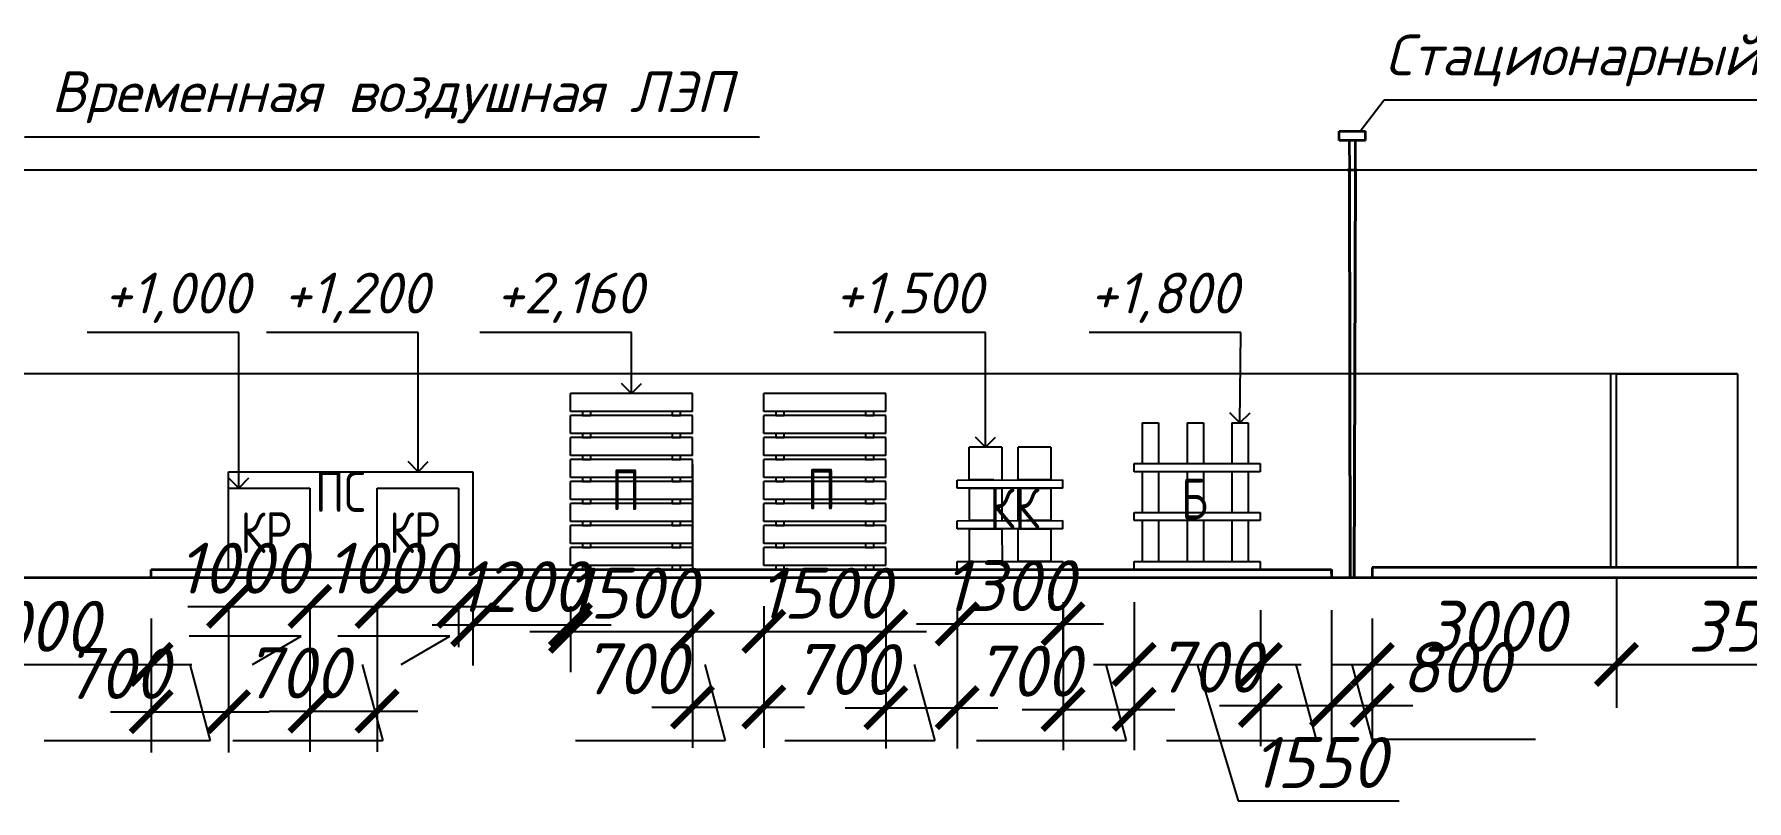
# Model space of a CAD drawing. Header units: millimetres. Extents: x -345369 to 252202, y 74562 to 424723.
# Drawn here: x -185764 to -177349, y 228342 to 232104 of the extents above; entities that cross this region are included whole.
import ezdxf

# ---------------------------------------------------------------- set-up
doc = ezdxf.new("R2010")
doc.units = ezdxf.units.MM
doc.layers.add('1', color=7, linetype='Continuous')
doc.styles.add('ISOCPEUR', font='isocpeur.TTF', dxfattribs={"width": 0.8})
doc.styles.get("Standard").update_dxf_attribs({"font": 'isocpeur.TTF', "oblique": 15})
doc.dimstyles.new('ss400', dxfattribs={"dimtxt": 250, "dimasz": 200, "dimexe": 200, "dimexo": 200, "dimgap": 62.5, "dimtad": 1, "dimdec": 0, "dimlfac": 4, "dimrnd": 10, "dimdsep": 46, "dimtxsty": 'Standard', "dimblk": 'ARCHTICK', "dimcen": 250, "dimdle": 200, "dimadec": 0, "dimazin": 0, "dimtfac": 1, "dimtdec": 0, "dimtmove": 1, "dimatfit": 3, "dimfxl": 1, "dimarcsym": 0})

# ---------------------------------------------------------------- blocks, each defined once
blk = doc.blocks.new('_ArchTick')
at = {"color": 0, "linetype": 'ByBlock', "const_width": 0.15}
blk.add_lwpolyline([(-0.5, -0.5), (0.5, 0.5)], dxfattribs=at)
blk = doc.blocks.new('*D654')
at = {"color": 0, "lineweight": -2, "transparency": 16777216}
for p, q in [((-186389.5, 229236.6), (-186389.5, 228810.6)), ((-185189.5, 229236.6), (-185189.5, 228810.6)), ((-186589.5, 229010.6), (-184989.5, 229010.6))]:
    blk.add_line(p, q, dxfattribs=at)
at = {"layer": 'Defpoints', "color": 0, "transparency": 16777216}
for p in [(-186389.5, 229436.6), (-185189.5, 229436.6), (-185189.5, 229010.6)]:
    blk.add_point(p, dxfattribs=at)
at = {"color": 0, "lineweight": -2, "transparency": 16777216, "xscale": 200, "yscale": 200, "zscale": 200, "rotation": 180}
blk.add_blockref('_ArchTick', (-186389.5, 229010.6), dxfattribs=at)
at = {"color": 0, "lineweight": -2, "transparency": 16777216, "xscale": 200, "yscale": 200, "zscale": 200}
blk.add_blockref('_ArchTick', (-185189.5, 229010.6), dxfattribs=at)
at = {"color": 0, "lineweight": 25, "transparency": 16777216, "insert": (-185789.5, 229198.1), "char_height": 250, "attachment_point": 5}
blk.add_mtext('2000', dxfattribs=at)
blk = doc.blocks.new('*D655')
at = {"color": 0, "lineweight": -2, "transparency": 16777216}
for p, q in [((-179389.5, 229236.6), (-179389.5, 228609.9)), ((-179189.5, 229236.6), (-179189.5, 228609.9)), ((-179589.5, 228809.9), (-178989.5, 228809.9))]:
    blk.add_line(p, q, dxfattribs=at)
at = {"layer": 'Defpoints', "color": 0, "transparency": 16777216}
for p in [(-179389.5, 229436.6), (-179189.5, 229436.6), (-179189.5, 228809.9)]:
    blk.add_point(p, dxfattribs=at)
at = {"color": 0, "lineweight": -2, "transparency": 16777216, "xscale": 200, "yscale": 200, "zscale": 200, "rotation": 180}
blk.add_blockref('_ArchTick', (-179389.5, 228809.9), dxfattribs=at)
at = {"color": 0, "lineweight": -2, "transparency": 16777216, "xscale": 200, "yscale": 200, "zscale": 200}
blk.add_blockref('_ArchTick', (-179189.5, 228809.9), dxfattribs=at)
at = {"color": 0, "lineweight": 25, "transparency": 16777216, "insert": (-178782.7, 228997.4), "char_height": 250, "attachment_point": 5}
blk.add_mtext('800', dxfattribs=at)
blk = doc.blocks.new('*D583')
at = {"color": 0, "lineweight": -2, "transparency": 16777216}
for p, q in [((-179189.5, 229236.6), (-179189.5, 228810.6)), ((-177989.5, 229168.7), (-177989.5, 228810.6)), ((-179389.5, 229010.6), (-177789.5, 229010.6))]:
    blk.add_line(p, q, dxfattribs=at)
at = {"layer": 'Defpoints', "color": 0, "transparency": 16777216}
for p in [(-179189.5, 229436.6), (-177989.5, 229368.7), (-177989.5, 229010.6)]:
    blk.add_point(p, dxfattribs=at)
at = {"color": 0, "lineweight": -2, "transparency": 16777216, "xscale": 200, "yscale": 200, "zscale": 200, "rotation": 180}
blk.add_blockref('_ArchTick', (-179189.5, 229010.6), dxfattribs=at)
at = {"color": 0, "lineweight": -2, "transparency": 16777216, "xscale": 200, "yscale": 200, "zscale": 200}
blk.add_blockref('_ArchTick', (-177989.5, 229010.6), dxfattribs=at)
at = {"color": 0, "lineweight": 25, "transparency": 16777216, "insert": (-178589.5, 229198.1), "char_height": 250, "attachment_point": 5}
blk.add_mtext('3000', dxfattribs=at)
blk = doc.blocks.new('*D656')
at = {"color": 0, "lineweight": -2, "transparency": 16777216}
for p, q in [((-176589.5, 229236.6), (-176589.5, 228810.6)), ((-177989.5, 229198.9), (-177989.5, 228810.6)), ((-178189.5, 229010.6), (-176389.5, 229010.6))]:
    blk.add_line(p, q, dxfattribs=at)
at = {"layer": 'Defpoints', "color": 0, "transparency": 16777216}
for p in [(-177989.5, 229398.9), (-176589.5, 229436.6), (-176589.5, 229010.6)]:
    blk.add_point(p, dxfattribs=at)
at = {"color": 0, "lineweight": -2, "transparency": 16777216, "xscale": 200, "yscale": 200, "zscale": 200, "rotation": 180}
blk.add_blockref('_ArchTick', (-177989.5, 229010.6), dxfattribs=at)
at = {"color": 0, "lineweight": -2, "transparency": 16777216, "xscale": 200, "yscale": 200, "zscale": 200}
blk.add_blockref('_ArchTick', (-176589.5, 229010.6), dxfattribs=at)
at = {"color": 0, "lineweight": 25, "transparency": 16777216, "insert": (-177289.5, 229198.1), "char_height": 250, "attachment_point": 5}
blk.add_mtext('3500', dxfattribs=at)
blk = doc.blocks.new('*D665')
at = {"color": 0, "lineweight": -2, "transparency": 16777216}
for p, q in [((-185189.5, 229236.6), (-185189.5, 228578.7)), ((-184809.5, 229276.6), (-184809.5, 228578.7)), ((-185389.5, 228778.7), (-184609.5, 228778.7))]:
    blk.add_line(p, q, dxfattribs=at)
at = {"layer": 'Defpoints', "color": 0, "transparency": 16777216}
for p in [(-184809.5, 229476.6), (-185189.5, 229436.6), (-184809.5, 228778.7)]:
    blk.add_point(p, dxfattribs=at)
at = {"color": 0, "lineweight": -2, "transparency": 16777216, "xscale": 200, "yscale": 200, "zscale": 200, "rotation": 180}
blk.add_blockref('_ArchTick', (-185189.5, 228778.7), dxfattribs=at)
at = {"color": 0, "lineweight": -2, "transparency": 16777216, "xscale": 200, "yscale": 200, "zscale": 200}
blk.add_blockref('_ArchTick', (-184809.5, 228778.7), dxfattribs=at)
at = {"color": 0, "lineweight": 25, "transparency": 16777216, "insert": (-185363.3, 228966.2), "char_height": 250, "attachment_point": 5}
blk.add_mtext('700', dxfattribs=at)
blk = doc.blocks.new('*D666')
at = {"color": 0, "lineweight": -2, "transparency": 16777216}
for p, q in [((-185009.5, 229295.7), (-184209.5, 229295.7)), ((-184809.5, 229276.6), (-184809.5, 229095.7)), ((-184409.5, 229276.6), (-184409.5, 229095.7))]:
    blk.add_line(p, q, dxfattribs=at)
at = {"layer": 'Defpoints', "color": 0, "transparency": 16777216}
for p in [(-184809.5, 229476.6), (-184409.5, 229476.6), (-184409.5, 229295.7)]:
    blk.add_point(p, dxfattribs=at)
at = {"color": 0, "lineweight": -2, "transparency": 16777216, "xscale": 200, "yscale": 200, "zscale": 200, "rotation": 180}
blk.add_blockref('_ArchTick', (-184809.5, 229295.7), dxfattribs=at)
at = {"color": 0, "lineweight": -2, "transparency": 16777216, "xscale": 200, "yscale": 200, "zscale": 200}
blk.add_blockref('_ArchTick', (-184409.5, 229295.7), dxfattribs=at)
at = {"color": 0, "lineweight": 25, "transparency": 16777216, "insert": (-184744.1, 229483.2), "char_height": 250, "attachment_point": 5}
blk.add_mtext('1000', dxfattribs=at)
blk = doc.blocks.new('*D667')
at = {"color": 0, "lineweight": -2, "transparency": 16777216}
for p, q in [((-184409.5, 229276.6), (-184409.5, 228581.6)), ((-184079.5, 229276.6), (-184079.5, 228581.6)), ((-184609.5, 228781.6), (-183879.5, 228781.6))]:
    blk.add_line(p, q, dxfattribs=at)
at = {"layer": 'Defpoints', "color": 0, "transparency": 16777216}
for p in [(-184409.5, 229476.6), (-184079.5, 229476.6), (-184079.5, 228781.6)]:
    blk.add_point(p, dxfattribs=at)
at = {"color": 0, "lineweight": -2, "transparency": 16777216, "xscale": 200, "yscale": 200, "zscale": 200, "rotation": 180}
blk.add_blockref('_ArchTick', (-184409.5, 228781.6), dxfattribs=at)
at = {"color": 0, "lineweight": -2, "transparency": 16777216, "xscale": 200, "yscale": 200, "zscale": 200}
blk.add_blockref('_ArchTick', (-184079.5, 228781.6), dxfattribs=at)
at = {"color": 0, "lineweight": 25, "transparency": 16777216, "insert": (-184477, 228969.1), "char_height": 250, "attachment_point": 5}
blk.add_mtext('700', dxfattribs=at)
blk = doc.blocks.new('*D586')
at = {"color": 0, "lineweight": -2, "transparency": 16777216}
for p, q in [((-184279.5, 229295.7), (-183479.5, 229295.7)), ((-184079.5, 229276.6), (-184079.5, 229095.7)), ((-183679.5, 229276.6), (-183679.5, 229095.7))]:
    blk.add_line(p, q, dxfattribs=at)
at = {"layer": 'Defpoints', "color": 0, "transparency": 16777216}
for p in [(-184079.5, 229476.6), (-183679.5, 229476.6), (-183679.5, 229295.7)]:
    blk.add_point(p, dxfattribs=at)
at = {"color": 0, "lineweight": -2, "transparency": 16777216, "xscale": 200, "yscale": 200, "zscale": 200, "rotation": 180}
blk.add_blockref('_ArchTick', (-184079.5, 229295.7), dxfattribs=at)
at = {"color": 0, "lineweight": -2, "transparency": 16777216, "xscale": 200, "yscale": 200, "zscale": 200}
blk.add_blockref('_ArchTick', (-183679.5, 229295.7), dxfattribs=at)
at = {"color": 0, "lineweight": 25, "transparency": 16777216, "insert": (-184014.1, 229483.2), "char_height": 250, "attachment_point": 5}
blk.add_mtext('1000', dxfattribs=at)
blk = doc.blocks.new('*D668')
at = {"color": 0, "lineweight": -2, "transparency": 16777216}
for p, q in [((-183609.5, 229276.6), (-183609.5, 229005.3)), ((-183129.5, 229296.6), (-183129.5, 229005.3)), ((-183809.5, 229205.3), (-182929.5, 229205.3))]:
    blk.add_line(p, q, dxfattribs=at)
at = {"layer": 'Defpoints', "color": 0, "transparency": 16777216}
for p in [(-183609.5, 229476.6), (-183129.5, 229496.6), (-183129.5, 229205.3)]:
    blk.add_point(p, dxfattribs=at)
at = {"color": 0, "lineweight": -2, "transparency": 16777216, "xscale": 200, "yscale": 200, "zscale": 200, "rotation": 180}
blk.add_blockref('_ArchTick', (-183609.5, 229205.3), dxfattribs=at)
at = {"color": 0, "lineweight": -2, "transparency": 16777216, "xscale": 200, "yscale": 200, "zscale": 200}
blk.add_blockref('_ArchTick', (-183129.5, 229205.3), dxfattribs=at)
at = {"color": 0, "lineweight": 25, "transparency": 16777216, "insert": (-183370.5, 229392.8), "char_height": 250, "attachment_point": 5}
blk.add_mtext('1200', dxfattribs=at)
blk = doc.blocks.new('*D669')
at = {"color": 0, "lineweight": -2, "transparency": 16777216}
for p, q in [((-183129.5, 229296.6), (-183129.5, 228973.1)), ((-182529.5, 229296.6), (-182529.5, 228973.1)), ((-183329.5, 229173.1), (-182329.5, 229173.1))]:
    blk.add_line(p, q, dxfattribs=at)
at = {"layer": 'Defpoints', "color": 0, "transparency": 16777216}
for p in [(-183129.5, 229496.6), (-182529.5, 229496.6), (-182529.5, 229173.1)]:
    blk.add_point(p, dxfattribs=at)
at = {"color": 0, "lineweight": -2, "transparency": 16777216, "xscale": 200, "yscale": 200, "zscale": 200, "rotation": 180}
blk.add_blockref('_ArchTick', (-183129.5, 229173.1), dxfattribs=at)
at = {"color": 0, "lineweight": -2, "transparency": 16777216, "xscale": 200, "yscale": 200, "zscale": 200}
blk.add_blockref('_ArchTick', (-182529.5, 229173.1), dxfattribs=at)
at = {"color": 0, "lineweight": 25, "transparency": 16777216, "insert": (-182833.9, 229360.6), "char_height": 250, "attachment_point": 5}
blk.add_mtext('1500', dxfattribs=at)
blk = doc.blocks.new('*D670')
at = {"color": 0, "lineweight": -2, "transparency": 16777216}
for p, q in [((-182529.5, 229296.6), (-182529.5, 228601.7)), ((-182179.5, 229296.6), (-182179.5, 228601.7)), ((-182729.5, 228801.7), (-181979.5, 228801.7))]:
    blk.add_line(p, q, dxfattribs=at)
at = {"layer": 'Defpoints', "color": 0, "transparency": 16777216}
for p in [(-182529.5, 229496.6), (-182179.5, 229496.6), (-182179.5, 228801.7)]:
    blk.add_point(p, dxfattribs=at)
at = {"color": 0, "lineweight": -2, "transparency": 16777216, "xscale": 200, "yscale": 200, "zscale": 200, "rotation": 180}
blk.add_blockref('_ArchTick', (-182529.5, 228801.7), dxfattribs=at)
at = {"color": 0, "lineweight": -2, "transparency": 16777216, "xscale": 200, "yscale": 200, "zscale": 200}
blk.add_blockref('_ArchTick', (-182179.5, 228801.7), dxfattribs=at)
at = {"color": 0, "lineweight": 25, "transparency": 16777216, "insert": (-182817.5, 228989.2), "char_height": 250, "attachment_point": 5}
blk.add_mtext('700', dxfattribs=at)
blk = doc.blocks.new('*D587')
at = {"color": 0, "lineweight": -2, "transparency": 16777216}
for p, q in [((-182179.5, 229296.6), (-182179.5, 228973.1)), ((-181579.5, 229296.6), (-181579.5, 228973.1)), ((-182379.5, 229173.1), (-181379.5, 229173.1))]:
    blk.add_line(p, q, dxfattribs=at)
at = {"layer": 'Defpoints', "color": 0, "transparency": 16777216}
for p in [(-182179.5, 229496.6), (-181579.5, 229496.6), (-181579.5, 229173.1)]:
    blk.add_point(p, dxfattribs=at)
at = {"color": 0, "lineweight": -2, "transparency": 16777216, "xscale": 200, "yscale": 200, "zscale": 200, "rotation": 180}
blk.add_blockref('_ArchTick', (-182179.5, 229173.1), dxfattribs=at)
at = {"color": 0, "lineweight": -2, "transparency": 16777216, "xscale": 200, "yscale": 200, "zscale": 200}
blk.add_blockref('_ArchTick', (-181579.5, 229173.1), dxfattribs=at)
at = {"color": 0, "lineweight": 25, "transparency": 16777216, "insert": (-181883.9, 229360.6), "char_height": 250, "attachment_point": 5}
blk.add_mtext('1500', dxfattribs=at)
blk = doc.blocks.new('*D671')
at = {"color": 0, "lineweight": -2, "transparency": 16777216}
for p, q in [((-181579.5, 229296.6), (-181579.5, 228598.2)), ((-181229.1, 229276.6), (-181229.1, 228598.2)), ((-181779.5, 228798.2), (-181029.1, 228798.2))]:
    blk.add_line(p, q, dxfattribs=at)
at = {"layer": 'Defpoints', "color": 0, "transparency": 16777216}
for p in [(-181579.5, 229496.6), (-181229.1, 229476.6), (-181229.1, 228798.2)]:
    blk.add_point(p, dxfattribs=at)
at = {"color": 0, "lineweight": -2, "transparency": 16777216, "xscale": 200, "yscale": 200, "zscale": 200, "rotation": 180}
blk.add_blockref('_ArchTick', (-181579.5, 228798.2), dxfattribs=at)
at = {"color": 0, "lineweight": -2, "transparency": 16777216, "xscale": 200, "yscale": 200, "zscale": 200}
blk.add_blockref('_ArchTick', (-181229.1, 228798.2), dxfattribs=at)
at = {"color": 0, "lineweight": 25, "transparency": 16777216, "insert": (-181782.7, 228985.7), "char_height": 250, "attachment_point": 5}
blk.add_mtext('700', dxfattribs=at)
blk = doc.blocks.new('*D672')
at = {"color": 0, "lineweight": -2, "transparency": 16777216}
for p, q in [((-181229.1, 229276.6), (-181229.1, 229009.9)), ((-180709.5, 229276.6), (-180709.5, 229009.9)), ((-181429.1, 229209.9), (-180509.5, 229209.9))]:
    blk.add_line(p, q, dxfattribs=at)
at = {"layer": 'Defpoints', "color": 0, "transparency": 16777216}
for p in [(-181229.1, 229476.6), (-180709.5, 229476.6), (-180709.5, 229209.9)]:
    blk.add_point(p, dxfattribs=at)
at = {"color": 0, "lineweight": -2, "transparency": 16777216, "xscale": 200, "yscale": 200, "zscale": 200, "rotation": 180}
blk.add_blockref('_ArchTick', (-181229.1, 229209.9), dxfattribs=at)
at = {"color": 0, "lineweight": -2, "transparency": 16777216, "xscale": 200, "yscale": 200, "zscale": 200}
blk.add_blockref('_ArchTick', (-180709.5, 229209.9), dxfattribs=at)
at = {"color": 0, "lineweight": 25, "transparency": 16777216, "insert": (-180978, 229397.4), "char_height": 250, "attachment_point": 5}
blk.add_mtext('1300', dxfattribs=at)
blk = doc.blocks.new('*D673')
at = {"color": 0, "lineweight": -2, "transparency": 16777216}
for p, q in [((-180709.1, 229316.6), (-180709.1, 228590.1)), ((-180359.5, 229317), (-180359.5, 228590.1)), ((-180909.1, 228790.1), (-180159.5, 228790.1))]:
    blk.add_line(p, q, dxfattribs=at)
at = {"layer": 'Defpoints', "color": 0, "transparency": 16777216}
for p in [(-180709.1, 229516.6), (-180359.5, 229517), (-180359.5, 228790.1)]:
    blk.add_point(p, dxfattribs=at)
at = {"color": 0, "lineweight": -2, "transparency": 16777216, "xscale": 200, "yscale": 200, "zscale": 200, "rotation": 180}
blk.add_blockref('_ArchTick', (-180709.1, 228790.1), dxfattribs=at)
at = {"color": 0, "lineweight": -2, "transparency": 16777216, "xscale": 200, "yscale": 200, "zscale": 200}
blk.add_blockref('_ArchTick', (-180359.5, 228790.1), dxfattribs=at)
at = {"color": 0, "lineweight": 25, "transparency": 16777216, "insert": (-180885.3, 228977.6), "char_height": 250, "attachment_point": 5}
blk.add_mtext('700', dxfattribs=at)
blk = doc.blocks.new('*D674')
at = {"color": 0, "lineweight": -2, "transparency": 16777216}
for p, q in [((-180359.5, 229296.6), (-180359.5, 228810.6)), ((-179739.5, 229276.6), (-179739.5, 228810.6)), ((-180559.5, 229010.6), (-179539.5, 229010.6)), ((-180049.5, 229010.6), (-179848.9, 228341.8)), ((-179848.9, 228341.8), (-179056.9, 228341.8))]:
    blk.add_line(p, q, dxfattribs=at)
at = {"layer": 'Defpoints', "color": 0, "transparency": 16777216}
for p in [(-180359.5, 229496.6), (-179739.5, 229476.6), (-179739.5, 229010.6)]:
    blk.add_point(p, dxfattribs=at)
at = {"color": 0, "lineweight": -2, "transparency": 16777216, "xscale": 200, "yscale": 200, "zscale": 200, "rotation": 180}
blk.add_blockref('_ArchTick', (-180359.5, 229010.6), dxfattribs=at)
at = {"color": 0, "lineweight": -2, "transparency": 16777216, "xscale": 200, "yscale": 200, "zscale": 200}
blk.add_blockref('_ArchTick', (-179739.5, 229010.6), dxfattribs=at)
at = {"color": 0, "lineweight": 25, "transparency": 16777216, "insert": (-179452.9, 228529.3), "char_height": 250, "attachment_point": 5}
blk.add_mtext('1550', dxfattribs=at)
blk = doc.blocks.new('*D675')
at = {"color": 0, "lineweight": -2, "transparency": 16777216}
for p, q in [((-179739.5, 229276.6), (-179739.5, 228609.9)), ((-179389.5, 229276.6), (-179389.5, 228609.9)), ((-179939.5, 228809.9), (-179189.5, 228809.9))]:
    blk.add_line(p, q, dxfattribs=at)
at = {"layer": 'Defpoints', "color": 0, "transparency": 16777216}
for p in [(-179739.5, 229476.6), (-179389.5, 229476.6), (-179389.5, 228809.9)]:
    blk.add_point(p, dxfattribs=at)
at = {"color": 0, "lineweight": -2, "transparency": 16777216, "xscale": 200, "yscale": 200, "zscale": 200, "rotation": 180}
blk.add_blockref('_ArchTick', (-179739.5, 228809.9), dxfattribs=at)
at = {"color": 0, "lineweight": -2, "transparency": 16777216, "xscale": 200, "yscale": 200, "zscale": 200}
blk.add_blockref('_ArchTick', (-179389.5, 228809.9), dxfattribs=at)
at = {"color": 0, "lineweight": 25, "transparency": 16777216, "insert": (-179995, 228997.4), "char_height": 250, "attachment_point": 5}
blk.add_mtext('700', dxfattribs=at)

msp = doc.modelspace()

# ---------------------------------------------------------------- linework, layer by layer
at = {"lineweight": 25}
for p, q in [((-179248.581001, 231628.644801), (-179130.239137, 231781.432183)), ((-179130.239137, 231781.432183), (-175839.002329, 231781.432183)), ((-185812.863626, 231600.631392), (-182199.984653, 231600.631392)), ((-175208.802404, 231437.071854), (-186280.583753, 231437.071854)), ((-184759.371849, 230639.866376), (-185504.259804, 230639.866376)), ((-184759.371849, 229876.554229), (-184759.371849, 230639.866376)), ((-183877.814005, 230639.866376), (-184622.70196, 230639.866376)), ((-183877.814005, 229956.554229), (-183877.814005, 230639.866376)), ((-182829.477354, 230639.866376), (-183574.365309, 230639.866376)), ((-182829.477354, 230340.554229), (-182829.477354, 230639.866376)), ((-181090.090105, 230639.866376), (-181834.97806, 230639.866376)), ((-181090.090105, 230076.645593), (-181090.090105, 230639.866376)), ((-179835.738599, 230639.866376), (-180580.626554, 230639.866376)), ((-179839.526571, 230196.554229), (-179835.738599, 230639.866376)), ((-179300.355888, 230437.008139), (-186280.583753, 230437.008139)), ((-179275.49777, 230437.008261), (-179300.355888, 230437.008139)), ((-177394.270791, 230437.024335), (-179275.49777, 230437.008261)), ((-178019.534778, 230437.018822), (-178019.528127, 229487.617394)), ((-177989.534778, 230437.019249), (-177394.270791, 230437.024335)), ((-177989.534778, 229487.617394), (-177989.534778, 230437.019249)), ((-177394.270791, 230437.024335), (-177394.270791, 229487.617394)), ((-182529.477354, 230340.554229), (-183129.477354, 230340.554229)), ((-183129.477354, 230252.554229), (-183129.477354, 230340.554229)), ((-182829.477354, 230340.554229), (-182878.974829, 230390.051704)), ((-182829.477354, 230340.554229), (-182779.97988, 230390.051704)), ((-182529.477354, 230252.554229), (-182529.477354, 230340.554229)), ((-181579.477354, 230340.554229), (-182179.477354, 230340.554229)), ((-182179.477354, 230252.554229), (-182179.477354, 230340.554229)), ((-181579.477354, 230252.554229), (-181579.477354, 230340.554229)), ((-182529.477354, 230252.554229), (-183129.477354, 230252.554229)), ((-182529.477354, 230232.554229), (-183129.477354, 230232.554229)), ((-183129.477354, 230144.554229), (-183129.477354, 230232.554229)), ((-183029.477354, 230252.554229), (-183069.477354, 230252.554229)), ((-183069.477354, 230252.554229), (-183069.477354, 230232.554229)), ((-183069.477354, 230232.554229), (-183029.477354, 230232.554229)), ((-183029.477354, 230232.554229), (-183029.477354, 230252.554229)), ((-182589.477354, 230252.554229), (-182629.477354, 230252.554229)), ((-182629.477354, 230252.554229), (-182629.477354, 230232.554229)), ((-182629.477354, 230232.554229), (-182589.477354, 230232.554229)), ((-182589.477354, 230232.554229), (-182589.477354, 230252.554229)), ((-182529.477354, 230144.554229), (-182529.477354, 230232.554229)), ((-181579.477354, 230252.554229), (-182179.477354, 230252.554229)), ((-181579.477354, 230232.554229), (-182179.477354, 230232.554229)), ((-182179.477354, 230144.554229), (-182179.477354, 230232.554229)), ((-182079.477354, 230252.554229), (-182119.477354, 230252.554229)), ((-182119.477354, 230252.554229), (-182119.477354, 230232.554229)), ((-182119.477354, 230232.554229), (-182079.477354, 230232.554229)), ((-182079.477354, 230232.554229), (-182079.477354, 230252.554229)), ((-181639.477354, 230252.554229), (-181679.477354, 230252.554229)), ((-181679.477354, 230252.554229), (-181679.477354, 230232.554229)), ((-181679.477354, 230232.554229), (-181639.477354, 230232.554229)), ((-181639.477354, 230232.554229), (-181639.477354, 230252.554229)), ((-181579.477354, 230144.554229), (-181579.477354, 230232.554229)), ((-179839.526571, 230196.554229), (-179889.024046, 230246.051704)), ((-179839.526571, 230196.554229), (-179790.029097, 230246.051704)), ((-182529.477354, 230144.554229), (-183129.477354, 230144.554229)), ((-183029.477354, 230144.554229), (-183069.477354, 230144.554229)), ((-183069.477354, 230144.554229), (-183069.477354, 230124.554229)), ((-183029.477354, 230124.554229), (-183029.477354, 230144.554229)), ((-182589.477354, 230144.554229), (-182629.477354, 230144.554229)), ((-182629.477354, 230144.554229), (-182629.477354, 230124.554229)), ((-182589.477354, 230124.554229), (-182589.477354, 230144.554229)), ((-181579.477354, 230144.554229), (-182179.477354, 230144.554229)), ((-182079.477354, 230144.554229), (-182119.477354, 230144.554229)), ((-182119.477354, 230144.554229), (-182119.477354, 230124.554229)), ((-182079.477354, 230124.554229), (-182079.477354, 230144.554229)), ((-181639.477354, 230144.554229), (-181679.477354, 230144.554229)), ((-181679.477354, 230144.554229), (-181679.477354, 230124.554229)), ((-181639.477354, 230124.554229), (-181639.477354, 230144.554229)), ((-180319.526571, 230196.554229), (-180319.526571, 229996.554229)), ((-180319.526571, 230196.554229), (-180239.526571, 230196.554229)), ((-180239.526571, 230196.554229), (-180239.526571, 229996.554229)), ((-180099.526571, 230196.554229), (-180099.526571, 229996.554229)), ((-180099.526571, 230196.554229), (-180019.526571, 230196.554229)), ((-180019.526571, 230196.554229), (-180019.526571, 229996.554229)), ((-179879.526571, 230196.554229), (-179879.526571, 229996.554229)), ((-179879.526571, 230196.554229), (-179799.526571, 230196.554229)), ((-179799.526571, 230196.554229), (-179799.526571, 229996.554229)), ((-182529.477354, 230124.554229), (-183129.477354, 230124.554229)), ((-183129.477354, 230036.554229), (-183129.477354, 230124.554229)), ((-183069.477354, 230124.554229), (-183029.477354, 230124.554229)), ((-182629.477354, 230124.554229), (-182589.477354, 230124.554229)), ((-182529.477354, 230036.554229), (-182529.477354, 230124.554229)), ((-181579.477354, 230124.554229), (-182179.477354, 230124.554229)), ((-182179.477354, 230036.554229), (-182179.477354, 230124.554229)), ((-182119.477354, 230124.554229), (-182079.477354, 230124.554229)), ((-181679.477354, 230124.554229), (-181639.477354, 230124.554229)), ((-181579.477354, 230036.554229), (-181579.477354, 230124.554229)), ((-181169.4651, 229916.645593), (-181169.4651, 230076.645593)), ((-181009.4651, 230076.645593), (-181169.4651, 230076.645593)), ((-181090.090105, 230076.645593), (-181139.58758, 230126.143068)), ((-181090.090105, 230076.645593), (-181040.59263, 230126.143068)), ((-181009.4651, 230076.645593), (-181009.280161, 229916.299794)), ((-180929.464891, 229916.386755), (-180929.464891, 230076.645593)), ((-180769.4651, 230076.645593), (-180929.464891, 230076.645593)), ((-180769.4651, 230076.645593), (-180769.206261, 229916.646012)), ((-183877.814005, 229956.554229), (-183927.311479, 230006.051704)), ((-183877.814005, 229956.554229), (-183828.31653, 230006.051704)), ((-182529.477354, 230036.554229), (-183129.477354, 230036.554229)), ((-182529.477354, 230016.554229), (-183129.477354, 230016.554229)), ((-183129.477354, 229928.554229), (-183129.477354, 230016.554229)), ((-183029.477354, 230036.554229), (-183069.477354, 230036.554229)), ((-183069.477354, 230036.554229), (-183069.477354, 230016.554229)), ((-183069.477354, 230016.554229), (-183029.477354, 230016.554229)), ((-183029.477354, 230016.554229), (-183029.477354, 230036.554229)), ((-182589.477354, 230036.554229), (-182629.477354, 230036.554229)), ((-182629.477354, 230036.554229), (-182629.477354, 230016.554229)), ((-182629.477354, 230016.554229), (-182589.477354, 230016.554229)), ((-182589.477354, 230016.554229), (-182589.477354, 230036.554229)), ((-182529.477354, 229928.554229), (-182529.477354, 230016.554229)), ((-182529.477354, 229992.554229), (-182529.477354, 229496.554229)), ((-181579.477354, 230036.554229), (-182179.477354, 230036.554229)), ((-181579.477354, 230016.554229), (-182179.477354, 230016.554229)), ((-182179.477354, 229928.554229), (-182179.477354, 230016.554229)), ((-182079.477354, 230036.554229), (-182119.477354, 230036.554229)), ((-182119.477354, 230036.554229), (-182119.477354, 230016.554229)), ((-182119.477354, 230016.554229), (-182079.477354, 230016.554229)), ((-182079.477354, 230016.554229), (-182079.477354, 230036.554229)), ((-181639.477354, 230036.554229), (-181679.477354, 230036.554229)), ((-181679.477354, 230036.554229), (-181679.477354, 230016.554229)), ((-181679.477354, 230016.554229), (-181639.477354, 230016.554229)), ((-181639.477354, 230016.554229), (-181639.477354, 230036.554229)), ((-181579.477354, 229928.554229), (-181579.477354, 230016.554229)), ((-180359.526571, 229996.554229), (-179739.526571, 229996.554229)), ((-180359.526571, 229956.554229), (-180359.526571, 229996.554229)), ((-180359.526571, 229996.554229), (-179739.526571, 229996.554229)), ((-180319.526571, 229996.554229), (-180239.526571, 229996.554229)), ((-180319.526571, 229996.554229), (-180239.526571, 229996.554229)), ((-180099.526571, 229996.554229), (-180019.526571, 229996.554229)), ((-180099.526571, 229996.554229), (-180019.526571, 229996.554229)), ((-179879.526571, 229996.554229), (-179799.526571, 229996.554229)), ((-179739.526571, 229996.554229), (-179739.526571, 229956.554229)), ((-184809.526571, 229476.554229), (-184809.526571, 229956.554229)), ((-184809.526571, 229956.554229), (-183609.526571, 229956.554229)), ((-184759.371849, 229876.554229), (-184808.869324, 229926.051704)), ((-184759.371849, 229876.554229), (-184709.874374, 229926.051704)), ((-183609.526571, 229956.554229), (-183609.526571, 229476.554229)), ((-182529.477354, 229928.554229), (-183129.477354, 229928.554229)), ((-182529.477354, 229908.554229), (-183129.477354, 229908.554229)), ((-183129.477354, 229820.554229), (-183129.477354, 229908.554229)), ((-183029.477354, 229928.554229), (-183069.477354, 229928.554229)), ((-183069.477354, 229928.554229), (-183069.477354, 229908.554229)), ((-183069.477354, 229908.554229), (-183029.477354, 229908.554229)), ((-183029.477354, 229908.554229), (-183029.477354, 229928.554229)), ((-182589.477354, 229928.554229), (-182629.477354, 229928.554229)), ((-182629.477354, 229928.554229), (-182629.477354, 229908.554229)), ((-182629.477354, 229908.554229), (-182589.477354, 229908.554229)), ((-182589.477354, 229908.554229), (-182589.477354, 229928.554229)), ((-182529.477354, 229820.554229), (-182529.477354, 229908.554229)), ((-181579.477354, 229928.554229), (-182179.477354, 229928.554229)), ((-181579.477354, 229908.554229), (-182179.477354, 229908.554229)), ((-182179.477354, 229820.554229), (-182179.477354, 229908.554229)), ((-182079.477354, 229928.554229), (-182119.477354, 229928.554229)), ((-182119.477354, 229928.554229), (-182119.477354, 229908.554229)), ((-182119.477354, 229908.554229), (-182079.477354, 229908.554229)), ((-182079.477354, 229908.554229), (-182079.477354, 229928.554229)), ((-181639.477354, 229928.554229), (-181679.477354, 229928.554229)), ((-181679.477354, 229928.554229), (-181679.477354, 229908.554229)), ((-181679.477354, 229908.554229), (-181639.477354, 229908.554229)), ((-181639.477354, 229908.554229), (-181639.477354, 229928.554229)), ((-181579.477354, 229820.554229), (-181579.477354, 229908.554229)), ((-181229.498424, 229916.0458), (-180709.470366, 229916.645587)), ((-181229.498417, 229916.039316), (-181229.498424, 229916.0458)), ((-181229.498417, 229916.039316), (-180709.742064, 229916.582589)), ((-181229.477354, 229876.708295), (-181229.477354, 229916.039338)), ((-181049.470366, 229916.645587), (-181169.470366, 229916.645587)), ((-181049.4651, 229916.645593), (-181169.4651, 229916.645593)), ((-180769.4651, 229916.645593), (-180929.464891, 229916.386755)), ((-180769.470366, 229916.645587), (-180889.470366, 229916.645587)), ((-180709.742064, 229876.645762), (-180709.742064, 229916.645274)), ((-180319.526571, 229956.554229), (-180359.526571, 229956.554229)), ((-180319.526571, 229956.554229), (-180319.526571, 229756.554229)), ((-180239.526571, 229956.554229), (-180319.526571, 229956.554229)), ((-179739.526571, 229956.554229), (-180319.526571, 229956.554229)), ((-180239.526571, 229956.554229), (-180239.526571, 229756.554229)), ((-180099.526571, 229956.554229), (-180099.526571, 229756.554229)), ((-180019.526571, 229956.554229), (-180099.526571, 229956.554229)), ((-180019.526571, 229956.554229), (-180019.526571, 229756.554229)), ((-179879.526571, 229956.554229), (-179879.526571, 229756.554229)), ((-179799.526571, 229956.554229), (-179879.526571, 229956.554229)), ((-179799.526571, 229956.554229), (-179799.526571, 229756.554229)), ((-184809.526571, 229476.554229), (-184809.526571, 229876.554229)), ((-184809.526571, 229876.554229), (-184409.526571, 229876.554229)), ((-184409.526571, 229876.554229), (-184409.526571, 229476.554229)), ((-184079.526571, 229476.554229), (-184079.526571, 229876.554229)), ((-184079.526571, 229876.554229), (-183679.526571, 229876.554229)), ((-183679.526571, 229876.554229), (-183679.526571, 229476.554229)), ((-182529.477354, 229820.554229), (-183129.477354, 229820.554229)), ((-183029.477354, 229820.554229), (-183069.477354, 229820.554229)), ((-183069.477354, 229820.554229), (-183069.477354, 229800.554229)), ((-183029.477354, 229800.554229), (-183029.477354, 229820.554229)), ((-182589.477354, 229820.554229), (-182629.477354, 229820.554229)), ((-182629.477354, 229820.554229), (-182629.477354, 229800.554229)), ((-182589.477354, 229800.554229), (-182589.477354, 229820.554229)), ((-181579.477354, 229820.554229), (-182179.477354, 229820.554229)), ((-182079.477354, 229820.554229), (-182119.477354, 229820.554229)), ((-182119.477354, 229820.554229), (-182119.477354, 229800.554229)), ((-182079.477354, 229800.554229), (-182079.477354, 229820.554229)), ((-181639.477354, 229820.554229), (-181679.477354, 229820.554229)), ((-181679.477354, 229820.554229), (-181679.477354, 229800.554229)), ((-181639.477354, 229800.554229), (-181639.477354, 229820.554229)), ((-181229.303127, 229876.645762), (-181229.459834, 229876.645762)), ((-180709.742064, 229876.645762), (-181229.303127, 229876.645762)), ((-181169.318362, 229716.599863), (-181169.318362, 229876.599863)), ((-181169.318362, 229876.599863), (-181009.318362, 229876.599863)), ((-181169.303127, 229876.645762), (-181049.303127, 229876.645762)), ((-180969.522595, 229876.645762), (-181009.318415, 229876.645762)), ((-181009.318362, 229876.599863), (-181009.133423, 229716.254064)), ((-180929.318152, 229716.341024), (-180929.318152, 229876.599863)), ((-180929.318152, 229876.599863), (-180769.318362, 229876.599863)), ((-180889.303127, 229876.645762), (-180769.303127, 229876.645762)), ((-180769.318362, 229876.599863), (-180769.059523, 229716.600281)), ((-182529.477354, 229800.554229), (-183129.477354, 229800.554229)), ((-183129.477354, 229712.554229), (-183129.477354, 229800.554229)), ((-183069.477354, 229800.554229), (-183029.477354, 229800.554229)), ((-182629.477354, 229800.554229), (-182589.477354, 229800.554229)), ((-182529.477354, 229712.554229), (-182529.477354, 229800.554229)), ((-181579.477354, 229800.554229), (-182179.477354, 229800.554229)), ((-182179.477354, 229712.554229), (-182179.477354, 229800.554229)), ((-182119.477354, 229800.554229), (-182079.477354, 229800.554229)), ((-181679.477354, 229800.554229), (-181639.477354, 229800.554229)), ((-181579.477354, 229712.554229), (-181579.477354, 229800.554229)), ((-180359.526571, 229756.554229), (-179739.526571, 229756.554229)), ((-180359.526571, 229716.554229), (-180359.526571, 229756.554229)), ((-180359.526571, 229756.554229), (-179739.526571, 229756.554229)), ((-180319.526571, 229756.554229), (-180239.526571, 229756.554229)), ((-180319.526571, 229756.554229), (-180239.526571, 229756.554229)), ((-180099.526571, 229756.554229), (-180019.526571, 229756.554229)), ((-180099.526571, 229756.554229), (-180019.526571, 229756.554229)), ((-179879.526571, 229756.554229), (-179799.526571, 229756.554229)), ((-179739.526571, 229756.554229), (-179739.526571, 229716.554229)), ((-182529.477354, 229712.554229), (-183129.477354, 229712.554229)), ((-182529.477354, 229692.554229), (-183129.477354, 229692.554229)), ((-183129.477354, 229604.554229), (-183129.477354, 229692.554229)), ((-183029.477354, 229712.554229), (-183069.477354, 229712.554229)), ((-183069.477354, 229712.554229), (-183069.477354, 229692.554229)), ((-183069.477354, 229692.554229), (-183029.477354, 229692.554229)), ((-183029.477354, 229692.554229), (-183029.477354, 229712.554229)), ((-182589.477354, 229712.554229), (-182629.477354, 229712.554229)), ((-182629.477354, 229712.554229), (-182629.477354, 229692.554229)), ((-182629.477354, 229692.554229), (-182589.477354, 229692.554229)), ((-182589.477354, 229692.554229), (-182589.477354, 229712.554229)), ((-182529.477354, 229604.554229), (-182529.477354, 229692.554229)), ((-181579.477354, 229712.554229), (-182179.477354, 229712.554229)), ((-181579.477354, 229692.554229), (-182179.477354, 229692.554229)), ((-182179.477354, 229604.554229), (-182179.477354, 229692.554229)), ((-182079.477354, 229712.554229), (-182119.477354, 229712.554229)), ((-182119.477354, 229712.554229), (-182119.477354, 229692.554229)), ((-182119.477354, 229692.554229), (-182079.477354, 229692.554229)), ((-182079.477354, 229692.554229), (-182079.477354, 229712.554229)), ((-181639.477354, 229712.554229), (-181679.477354, 229712.554229)), ((-181679.477354, 229712.554229), (-181679.477354, 229692.554229)), ((-181679.477354, 229692.554229), (-181639.477354, 229692.554229)), ((-181639.477354, 229692.554229), (-181639.477354, 229712.554229)), ((-181579.477354, 229604.554229), (-181579.477354, 229692.554229)), ((-181229.267696, 229716.000166), (-180709.239638, 229716.599954)), ((-181229.26769, 229715.993682), (-181229.267696, 229716.000166)), ((-181229.26769, 229715.993682), (-180709.511336, 229716.536955)), ((-181229.246627, 229676.662661), (-181229.246627, 229715.993704)), ((-181229.072399, 229676.600128), (-181229.229107, 229676.600128)), ((-180709.511336, 229676.600128), (-181229.072399, 229676.600128)), ((-181049.318362, 229716.599863), (-181169.318362, 229716.599863)), ((-181049.239638, 229716.599954), (-181169.239638, 229716.599954)), ((-181169.087634, 229516.554229), (-181169.087634, 229676.554229)), ((-181169.087634, 229676.554229), (-181009.087634, 229676.554229)), ((-181169.072399, 229676.600128), (-181049.072399, 229676.600128)), ((-180969.291868, 229676.600128), (-181009.087687, 229676.600128)), ((-181009.087634, 229676.554229), (-181008.902695, 229516.20843)), ((-180769.318362, 229716.599863), (-180929.318152, 229716.341024)), ((-180929.087425, 229516.29539), (-180929.087425, 229676.554229)), ((-180929.087425, 229676.554229), (-180769.087634, 229676.554229)), ((-180769.239638, 229716.599954), (-180889.239638, 229716.599954)), ((-180889.072399, 229676.600128), (-180769.072399, 229676.600128)), ((-180769.087634, 229676.554229), (-180768.828795, 229516.554648)), ((-180709.511336, 229676.600128), (-180709.511336, 229716.59964)), ((-180319.526571, 229716.554229), (-180359.526571, 229716.554229)), ((-180319.526571, 229716.554229), (-180319.526571, 229516.554229)), ((-180239.526571, 229716.554229), (-180319.526571, 229716.554229)), ((-179739.526571, 229716.554229), (-180319.526571, 229716.554229)), ((-180239.526571, 229716.554229), (-180239.526571, 229516.554229)), ((-180099.526571, 229716.554229), (-180099.526571, 229516.554229)), ((-180019.526571, 229716.554229), (-180099.526571, 229716.554229)), ((-180019.526571, 229716.554229), (-180019.526571, 229516.554229)), ((-179879.526571, 229716.554229), (-179879.526571, 229516.554229)), ((-179799.526571, 229716.554229), (-179879.526571, 229716.554229)), ((-179799.526571, 229716.554229), (-179799.526571, 229516.554229)), ((-182529.477354, 229604.554229), (-183129.477354, 229604.554229)), ((-182529.477354, 229584.554229), (-183129.477354, 229584.554229)), ((-183129.477354, 229496.554229), (-183129.477354, 229584.554229)), ((-183029.477354, 229604.554229), (-183069.477354, 229604.554229)), ((-183069.477354, 229604.554229), (-183069.477354, 229584.554229)), ((-183069.477354, 229584.554229), (-183029.477354, 229584.554229)), ((-183029.477354, 229584.554229), (-183029.477354, 229604.554229)), ((-182589.477354, 229604.554229), (-182629.477354, 229604.554229)), ((-182629.477354, 229604.554229), (-182629.477354, 229584.554229)), ((-182629.477354, 229584.554229), (-182589.477354, 229584.554229)), ((-182589.477354, 229584.554229), (-182589.477354, 229604.554229)), ((-182529.477354, 229496.554229), (-182529.477354, 229584.554229)), ((-181579.477354, 229604.554229), (-182179.477354, 229604.554229)), ((-181579.477354, 229584.554229), (-182179.477354, 229584.554229)), ((-182179.477354, 229496.554229), (-182179.477354, 229584.554229)), ((-182079.477354, 229604.554229), (-182119.477354, 229604.554229)), ((-182119.477354, 229604.554229), (-182119.477354, 229584.554229)), ((-182119.477354, 229584.554229), (-182079.477354, 229584.554229)), ((-182079.477354, 229584.554229), (-182079.477354, 229604.554229)), ((-181639.477354, 229604.554229), (-181679.477354, 229604.554229)), ((-181679.477354, 229604.554229), (-181679.477354, 229584.554229)), ((-181679.477354, 229584.554229), (-181639.477354, 229584.554229)), ((-181639.477354, 229584.554229), (-181639.477354, 229604.554229)), ((-181579.477354, 229496.554229), (-181579.477354, 229584.554229)), ((-185189.526571, 229476.554229), (-184909.526571, 229476.554229)), ((-182529.477354, 229496.554229), (-183129.477354, 229496.554229)), ((-183029.477354, 229496.554229), (-183069.477354, 229496.554229)), ((-183069.477354, 229496.554229), (-183069.477354, 229476.554229)), ((-183069.477354, 229476.554229), (-183029.477354, 229476.554229)), ((-183029.477354, 229476.554229), (-183029.477354, 229496.554229)), ((-182589.477354, 229496.554229), (-182629.477354, 229496.554229)), ((-182629.477354, 229496.554229), (-182629.477354, 229476.554229)), ((-182629.477354, 229476.554229), (-182589.477354, 229476.554229)), ((-182589.477354, 229476.554229), (-182589.477354, 229496.554229)), ((-182529.477354, 229496.554229), (-182529.477354, 229476.554229)), ((-181579.477354, 229496.554229), (-182179.477354, 229496.554229)), ((-182079.477354, 229496.554229), (-182119.477354, 229496.554229)), ((-182119.477354, 229496.554229), (-182119.477354, 229476.554229)), ((-182119.477354, 229476.554229), (-182079.477354, 229476.554229)), ((-182079.477354, 229476.554229), (-182079.477354, 229496.554229)), ((-181639.477354, 229496.554229), (-181679.477354, 229496.554229)), ((-181679.477354, 229496.554229), (-181679.477354, 229476.554229)), ((-181679.477354, 229476.554229), (-181639.477354, 229476.554229)), ((-181639.477354, 229476.554229), (-181639.477354, 229496.554229)), ((-181229.126224, 229515.95443), (-180709.087634, 229516.554229)), ((-181229.087634, 229476.554229), (-181229.126224, 229515.95443)), ((-180709.526571, 229476.554229), (-181229.087634, 229476.554229)), ((-180769.087634, 229516.554229), (-180929.087425, 229516.29539)), ((-180709.526571, 229476.554229), (-180709.526571, 229516.553723)), ((-180359.526571, 229516.554229), (-179739.526571, 229516.554229)), ((-180359.526571, 229476.554229), (-180359.526571, 229516.554229)), ((-180319.526571, 229476.554229), (-180359.526571, 229476.554229)), ((-179739.526571, 229476.554229), (-180319.526571, 229476.554229)), ((-179739.526571, 229516.554229), (-179739.526571, 229476.554229)), ((-179189.526571, 229487.617394), (-177989.526571, 229487.617394)), ((-186389.526571, 229436.554229), (-185189.526571, 229436.554229)), ((-185189.526571, 229436.554229), (-185189.526571, 229456.554229)), ((-185189.526571, 229436.554229), (-185189.526571, 229446.554229)), ((-177989.526571, 229436.554229), (-177989.526571, 228797.283782)), ((-184452.320715, 229148.841904), (-185002.759083, 229148.841904)), ((-184691.808566, 229010.573529), (-184452.320715, 229148.841904)), ((-183722.320715, 229148.841904), (-184272.759083, 229148.841904)), ((-183961.808566, 229010.573529), (-183722.320715, 229148.841904)), ((-184999.526571, 229010.573529), (-184899.045624, 228635.573529)), ((-184152.286913, 229010.573529), (-184051.805966, 228635.573529)), ((-182469.67515, 229010.573529), (-182369.194203, 228635.573529)), ((-181439.956323, 229010.573529), (-181339.475376, 228635.573529)), ((-180499.274745, 229010.573529), (-180398.793798, 228635.573529)), ((-179564.526571, 229010.573529), (-179464.045624, 228635.573529)), ((-179289.526571, 229010.573529), (-179191.338001, 228644.128798)), ((-184899.045624, 228635.573529), (-185715.479049, 228635.573529)), ((-184051.805966, 228635.573529), (-184787.925659, 228635.573529)), ((-182369.194203, 228635.573529), (-183105.313896, 228635.573529)), ((-181339.475376, 228635.573529), (-182075.595069, 228635.573529)), ((-180398.793798, 228635.573529), (-181134.913491, 228635.573529)), ((-179464.045624, 228635.573529), (-180200.165317, 228635.573529)), ((-179191.338001, 228644.128798), (-178387.815741, 228644.128798))]:
    msp.add_line(p, q, dxfattribs=at)
at = {"lineweight": 35}
for p, q in [((-179352.269693, 231583.023073), (-179352.269693, 231628.799668)), ((-179352.269693, 231628.799668), (-179222.269881, 231628.605503)), ((-179302.269881, 231583.217239), (-179352.269693, 231583.120156)), ((-179222.269881, 231583.097752), (-179302.269881, 231583.217239)), ((-179302.269881, 231583.217239), (-179301.986117, 231437.071854)), ((-179272.269881, 231437.071854), (-179272.269881, 231583.217239)), ((-179222.269881, 231582.828908), (-179222.269881, 231628.605503)), ((-179263.433806, 231437.071854), (-179313.433806, 231437.071854)), ((-179263.433806, 231437.071854), (-179313.433806, 231437.071854)), ((-185189.526571, 229436.554229), (-185189.526571, 229476.554229)), ((-185189.526571, 229436.554229), (-185189.526571, 229476.554229)), ((-185189.526571, 229476.554229), (-179389.526571, 229476.554229)), ((-179389.526571, 229456.554229), (-179389.526571, 229476.554229)), ((-179389.526571, 229476.554229), (-179389.526571, 229436.554229)), ((-179189.526571, 229487.617394), (-176589.526571, 229487.617394)), ((-179189.526571, 229486.554229), (-179189.526571, 229436.554229)), ((-211171.878104, 229436.554229), (-168764.526571, 229437.073384))]:
    msp.add_line(p, q, dxfattribs=at)
at = {"color": 0, "linetype": 'Continuous', "lineweight": 35}
msp.add_line((-179263.433806, 231437.071854), (-179313.433806, 231437.071854), dxfattribs=at)
at = {"lineweight": 40}
for p, q in [((-179301.986117, 231437.071854), (-179298.725658, 229436.944424)), ((-179278.725658, 229436.944668), (-179272.269881, 231437.071854))]:
    msp.add_line(p, q, dxfattribs=at)

# ---------------------------------------------------------------- texts
at = {"lineweight": 40, "char_height": 200, "width": 3580.57475105, "attachment_point": 5}
for s, insert in [('Стационарный прожектор', (-177510.54364, 231975.377523)), ('Временная воздушная ЛЭП', (-184007.498038, 231794.576732)), ('+1,000', (-185063.574655, 230810.456453)), ('+1,200', (-184182.01681, 230810.456453)), ('+2,160', (-183133.68016, 230810.456453)), ('+1,500', (-181466.869109, 230810.456453)), ('+1,800', (-180212.517603, 230810.456453))]:
    msp.add_mtext(s, dxfattribs=dict(at, insert=insert))
at = {"layer": '1', "lineweight": 25, "char_height": 200, "width": 67103.99529714, "attachment_point": 1, "style": 'ISOCPEUR'}
for s, insert in [('ПС', (-184383.110133, 229959.185954)), ('П', (-182928.357738, 229967.603157)), ('П', (-181966.266195, 229970.843076)), ('Б', (-180127.704477, 229923.760404)), ('КК', (-181070.237454, 229876.645762)), ('КР', (-184750.293247, 229757.865271)), ('КР', (-184020.293247, 229757.865271))]:
    msp.add_mtext(s, dxfattribs=dict(at, insert=insert))

# ---------------------------------------------------------------- dimensions: what is measured, and where the dimension line sits
at = {"lineweight": 25}
for base, p1, p2, text, picture, middle in [((-184409.526571, 229295.662729), (-184809.526571, 229476.554229), (-184409.526571, 229476.554229), '1000', '*D666', (-184744.086887, 229295.662729)), ((-183679.526571, 229295.662729), (-184079.526571, 229476.554229), (-183679.526571, 229476.554229), '1000', '*D586', (-184014.086887, 229295.662729)), ((-183129.477354, 229205.296422), (-183609.526571, 229476.554229), (-183129.477354, 229496.554229), '1200', '*D668', (-183370.456413, 229205.296422)), ((-180709.526571, 229209.878539), (-181229.087634, 229476.554229), (-180709.526571, 229476.554229), '1300', '*D672', (-180978.03164, 229209.878539)), ((-184809.526571, 228778.714866), (-185189.526571, 229436.554229), (-184809.526571, 229476.554229), '700', '*D665', (-185363.268511, 228778.714866)), ((-184079.526571, 228781.556939), (-184409.526571, 229476.554229), (-184079.526571, 229476.554229), '700', '*D667', (-184476.975141, 228781.556939)), ((-182529.477354, 229173.073529), (-183129.477354, 229496.554229), (-182529.477354, 229496.554229), '1500', '*D669', (-182833.888603, 229173.073529)), ((-182179.477354, 228801.702786), (-182529.477354, 229496.554229), (-182179.477354, 229496.554229), '700', '*D670', (-182817.525254, 228801.702786)), ((-181579.477354, 229173.073529), (-182179.477354, 229496.554229), (-181579.477354, 229496.554229), '1500', '*D587', (-181883.888603, 229173.073529)), ((-181229.087634, 228798.242031), (-181579.477354, 229496.554229), (-181229.087634, 229476.554229), '700', '*D671', (-181782.742697, 228798.242031)), ((-180359.526571, 228790.141158), (-180709.087634, 229516.554229), (-180359.526571, 229516.957404), '700', '*D673', (-180885.290367, 228790.141158)), ((-179389.526571, 228809.919663), (-179739.526571, 229476.554229), (-179389.526571, 229476.554229), '700', '*D675', (-179994.964768, 228809.919663))]:
    dim = msp.add_linear_dim(base=base, p1=p1, p2=p2, text=text, dimstyle='ss400', dxfattribs=at)
    dim.commit()
    dim.dimension.update_dxf_attribs({"geometry": picture, "text_midpoint": middle, "dimtype": 160})
for base, p1, p2, text, picture, middle in [((-179739.526571, 229010.573529), (-180359.526571, 229496.554229), (-179739.526571, 229476.554229), '1550', '*D674', (-179786.401571, 228529.323529)), ((-185189.526571, 229010.573529), (-186389.526571, 229436.554229), (-185189.526571, 229436.554229), '2000', '*D654', (-185789.526571, 229198.073529)), ((-177989.526571, 229010.573529), (-179189.526571, 229436.554229), (-177989.526571, 229368.745666), '3000', '*D583', (-178589.526571, 229198.073529)), ((-176589.526571, 229010.573529), (-177989.526571, 229398.909697), (-176589.526571, 229436.554229), '3500', '*D656', (-177289.526571, 229198.073529))]:
    dim = msp.add_linear_dim(base=base, p1=p1, p2=p2, text=text, dimstyle='ss400', dxfattribs=at)
    dim.commit()
    dim.dimension.update_dxf_attribs({"geometry": picture, "text_midpoint": middle})
dim = msp.add_linear_dim(base=(-179189.526571, 228809.873806), p1=(-179389.526571, 229436.554229), p2=(-179189.526571, 229436.554229), dimstyle='ss400', dxfattribs=at)
dim.commit()
dim.dimension.update_dxf_attribs({"geometry": '*D655', "text_midpoint": (-178782.733821, 228809.873806), "dimtype": 160})

doc.saveas('drawing.dxf')
